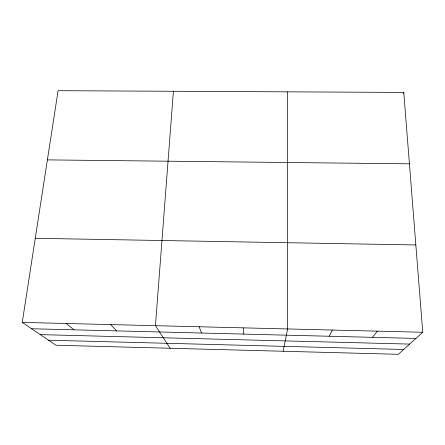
<?xml version="1.0" encoding="UTF-8"?>
<svg xmlns="http://www.w3.org/2000/svg" width="445" height="445" viewBox="0 0 445 445"><rect width="100%" height="100%" fill="white"/><g stroke="black" fill="none" stroke-linecap="round" stroke-linejoin="round"><path stroke-width="0.67" d="M173.4 91.27L155.439 325.69L170.157 348.263M22.25 322.408L58.089 90.691L403.771 92.421L422.75 332.276L398.331 354.309L55.92 345.237L22.25 322.408L422.75 332.276M283.165 351.255L287.615 328.944L287.487 91.842M403.292 93.684L403.771 92.421M329.25 336.248L332.326 330.045M372.437 337.332L377.371 331.158M47.387 159.888L409.417 163.821M35.255 238.303L415.841 244.961M31.623 328.76L415.925 338.428M40.267 334.623L409.656 344.091M48.499 340.208L403.687 349.47M66.316 323.493L73.959 329.828M110.71 324.589L116.596 330.902M199.176 326.764L201.524 333.038M243.231 327.854L243.799 334.1"/></g></svg>
